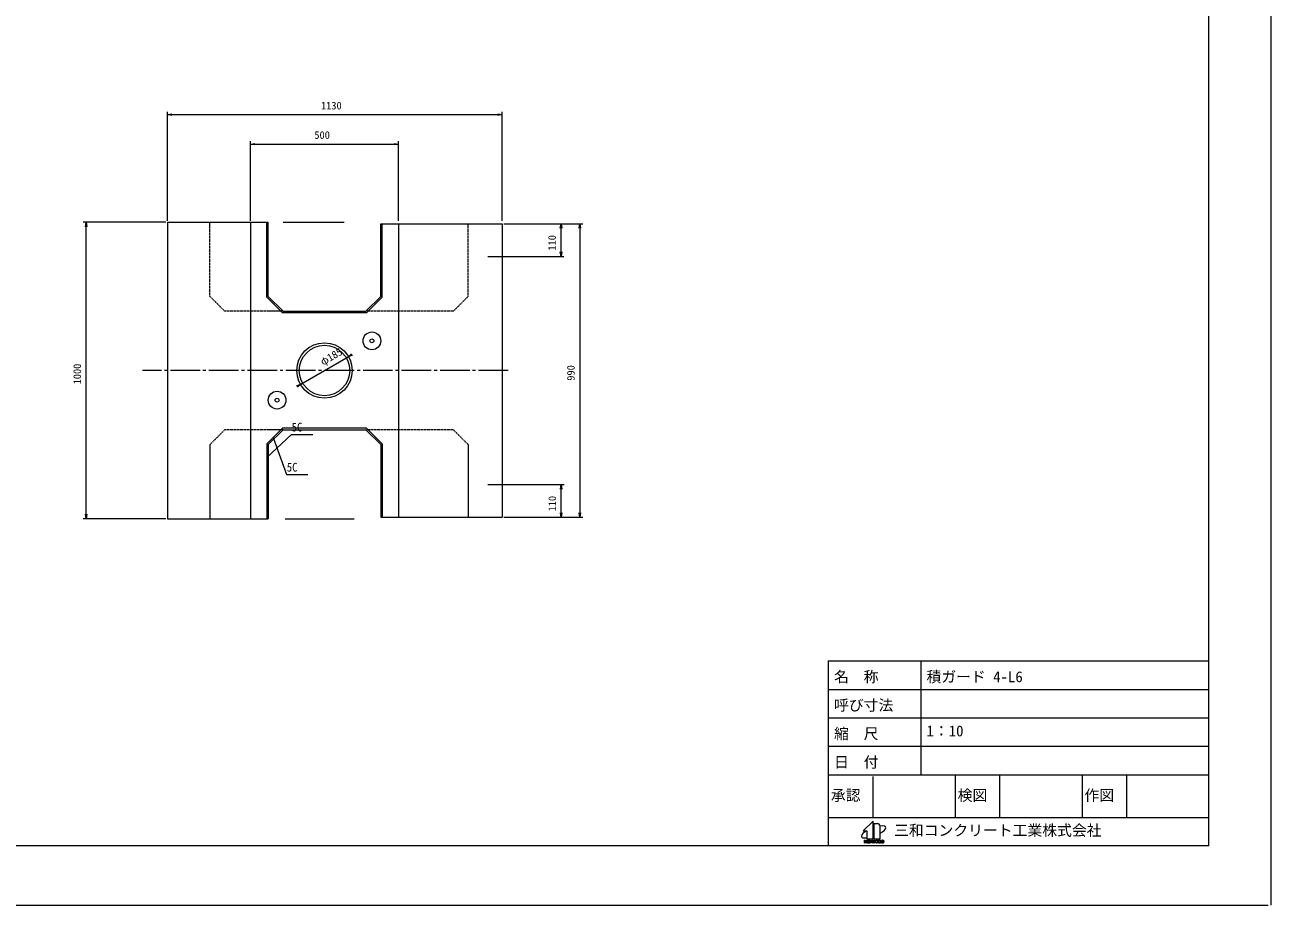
# Model space of a CAD drawing. Units: millimetres on the paper, with parts at other scales. Extents: x 0 to 841, y 0 to 594.
# Drawn here: x 420.5 to 841, y 0 to 297 of the extents above; entities that cross this region are included whole.
import ezdxf
from ezdxf.enums import TextEntityAlignment as Align

# ---------------------------------------------------------------- set-up
doc = ezdxf.new("R2010")
doc.units = ezdxf.units.MM
doc.linetypes.add('USER1', pattern=[0.375, 0.25, -0.125])
doc.linetypes.add('USER2', pattern=[13, 10, -1, 1, -1])
for name, color, linetype, lineweight in [('0_2', 7, 'Continuous', 18), ('D-STR-DIM（寸法）', 7, 'Continuous', 18), ('D-STR-STR1（構造物）', 4, 'USER1', 18), ('D-STR-STRn（構造物）', 7, 'USER2', 18), ('D-STR（構造物外形線）', 1, 'Continuous', 18), ('D-TTL(外枠）', 2, 'Continuous', 18), ('DEFPOINTS_3', 8, 'Continuous', 18), ('用紙-作図レイヤ', 5, 'Continuous', 18)]:
    doc.layers.add(name, color=color, linetype=linetype, lineweight=lineweight)
doc.layers.add('D-TTL-TXT（文字）', color=7, linetype='Continuous')
doc.styles.add('ＭＳ ゴシック', font='')
doc.styles.get('ＭＳ ゴシック').set_extended_font_data('MS Gothic')

msp = doc.modelspace()

# ---------------------------------------------------------------- linework, layer by layer
at = {"layer": '0_2'}
for p, q in [((468.577, 266.697), (470.077, 266.947)), ((470.077, 266.447), (468.577, 266.697)), ((468.577, 266.697), (468.777, 266.697)), ((580.077, 266.947), (581.577, 266.697)), ((581.577, 266.697), (580.077, 266.447)), ((581.577, 266.697), (581.377, 266.697)), ((496.577, 256.764), (498.077, 257.014)), ((498.077, 256.514), (496.577, 256.764)), ((496.577, 256.764), (496.777, 256.764)), ((545.077, 257.014), (546.577, 256.764)), ((546.577, 256.764), (545.077, 256.514)), ((546.577, 256.764), (546.377, 256.764)), ((440.925, 228.865), (441.175, 230.365)), ((441.175, 230.365), (441.425, 228.865)), ((441.175, 230.365), (441.175, 230.165)), ((601.146, 228.365), (601.396, 229.865)), ((601.396, 229.865), (601.646, 228.365)), ((601.396, 229.865), (601.396, 229.665)), ((607.504, 228.365), (607.754, 229.865)), ((607.754, 229.865), (608.004, 228.365)), ((607.754, 229.865), (607.754, 229.665)), ((601.396, 218.865), (601.146, 220.365)), ((601.646, 220.365), (601.396, 218.865)), ((601.396, 218.865), (601.396, 219.065)), ((529.57, 185.02), (530.74, 185.991)), ((530.992, 185.559), (529.57, 185.02)), ((529.57, 185.02), (529.743, 185.121)), ((512.162, 175.17), (513.584, 175.709)), ((513.584, 175.709), (512.414, 174.738)), ((513.584, 175.709), (513.411, 175.608)), ((504.303, 157.797), (504.471, 157.326)), ((504.303, 157.797), (504.587, 157.386)), ((504.303, 157.797), (504.343, 157.299)), ((502.077, 151.02), (502.341, 151.444)), ((502.077, 151.02), (502.442, 151.362)), ((502.077, 151.02), (502.518, 151.255)), ((601.22, 140.365), (601.47, 141.865)), ((601.47, 141.865), (601.72, 140.365)), ((601.47, 141.865), (601.47, 141.665)), ((441.175, 130.365), (440.925, 131.865)), ((441.425, 131.865), (441.175, 130.365)), ((441.175, 130.365), (441.175, 130.565)), ((601.47, 130.865), (601.22, 132.365)), ((601.72, 132.365), (601.47, 130.865)), ((601.47, 130.865), (601.47, 131.065)), ((607.754, 130.865), (607.504, 132.365)), ((608.004, 132.365), (607.754, 130.865)), ((607.754, 130.865), (607.754, 131.065))]:
    msp.add_line(p, q, dxfattribs=at)
at = {"layer": 'D-STR-DIM（寸法）'}
for p, q in [((468.577, 230.865), (468.577, 267.697)), ((468.777, 266.697), (581.377, 266.697)), ((581.577, 230.865), (581.577, 267.697)), ((496.577, 230.865), (496.577, 257.764)), ((496.777, 256.764), (546.377, 256.764)), ((546.577, 230.865), (546.577, 257.764)), ((468.077, 230.365), (440.175, 230.365)), ((441.175, 130.565), (441.175, 230.165)), ((582.077, 229.865), (608.754, 229.865)), ((583.601, 229.865), (602.396, 229.865)), ((601.396, 219.065), (601.396, 229.665)), ((607.754, 229.665), (607.754, 131.065)), ((583.601, 218.865), (602.396, 218.865)), ((513.584, 175.709), (529.57, 185.02)), ((529.743, 185.121), (529.916, 185.221)), ((513.411, 175.608), (513.238, 175.508)), ((584.17, 141.865), (602.47, 141.865)), ((601.47, 131.065), (601.47, 141.665)), ((468.077, 130.365), (440.175, 130.365)), ((582.077, 130.865), (608.754, 130.865)), ((588.17, 130.865), (602.47, 130.865)), ((706.712, 28.335), (703.317, 25.084)), ((706.712, 22.367), (706.712, 28.335)), ((706.965, 27.497), (706.965, 22.367)), ((706.965, 27.497), (708.096, 27.497)), ((709.113, 22.367), (709.113, 26.694)), ((703.317, 25.084), (704.615, 25.084)), ((703.675, 21.891), (703.882, 21.891)), ((703.675, 21.891), (703.675, 20.953)), ((703.805, 20.953), (703.805, 21.771)), ((703.805, 21.771), (704.241, 20.953)), ((703.882, 21.891), (704.292, 21.124)), ((704.292, 21.891), (704.433, 21.891)), ((704.292, 21.891), (704.292, 21.124)), ((704.433, 21.891), (704.433, 20.953)), ((704.615, 25.084), (704.615, 22.367)), ((704.615, 22.367), (706.712, 22.367)), ((704.656, 21.891), (704.794, 21.891)), ((704.656, 21.891), (704.656, 20.953)), ((704.794, 21.891), (704.794, 20.953)), ((704.966, 21.666), (704.966, 21.583)), ((704.966, 21.26), (705.099, 21.26)), ((704.966, 21.26), (704.966, 21.179)), ((705.099, 21.583), (705.099, 21.666)), ((705.099, 21.179), (705.099, 21.26)), ((705.213, 21.891), (705.487, 21.891)), ((705.213, 21.762), (705.487, 21.762)), ((705.213, 21.478), (705.487, 21.478)), ((705.213, 21.352), (705.487, 21.352)), ((705.226, 21.082), (705.487, 21.082)), ((705.595, 21.631), (705.718, 21.631)), ((705.595, 21.27), (705.595, 21.175)), ((705.718, 21.27), (705.718, 21.175)), ((705.897, 21.891), (706.028, 21.891)), ((705.897, 21.891), (705.897, 20.953)), ((706.028, 21.891), (706.028, 21.478)), ((706.028, 21.478), (706.521, 21.478)), ((706.028, 21.352), (706.521, 21.352)), ((706.028, 21.352), (706.028, 20.953)), ((706.521, 21.891), (706.657, 21.891)), ((706.521, 21.891), (706.521, 21.478)), ((706.521, 21.352), (706.521, 20.953)), ((706.657, 21.891), (706.657, 20.953)), ((706.888, 21.891), (707.018, 21.891)), ((706.888, 21.891), (706.888, 20.953)), ((706.965, 22.367), (709.113, 22.367)), ((707.018, 21.891), (707.018, 20.953)), ((707.243, 21.891), (707.374, 21.891)), ((707.243, 21.891), (707.243, 20.953)), ((707.374, 21.891), (707.374, 21.457)), ((707.374, 21.457), (707.809, 21.891)), ((707.374, 21.389), (707.374, 20.953)), ((707.374, 21.389), (707.808, 20.953)), ((707.52, 21.419), (707.994, 21.891)), ((707.52, 21.419), (707.984, 20.953)), ((707.809, 21.891), (707.994, 21.891)), ((708.178, 21.891), (708.308, 21.891)), ((708.178, 21.891), (708.178, 20.953)), ((708.308, 21.891), (708.308, 20.953)), ((708.533, 21.891), (709.033, 21.891)), ((708.533, 21.891), (708.533, 20.953)), ((708.666, 21.762), (709.016, 21.762)), ((708.666, 21.762), (708.666, 21.082)), ((708.666, 21.082), (709.016, 21.082)), ((709.162, 21.616), (709.162, 21.227)), ((709.291, 21.634), (709.291, 21.21)), ((709.509, 21.634), (709.509, 21.21)), ((709.636, 21.616), (709.636, 21.227)), ((709.766, 21.891), (710.009, 21.891)), ((709.781, 21.762), (710.004, 21.762)), ((709.781, 21.082), (710.004, 21.082)), ((710.15, 21.616), (710.15, 21.227)), ((710.267, 21.634), (710.267, 21.21)), ((703.675, 20.953), (703.805, 20.953)), ((704.241, 20.953), (704.433, 20.953)), ((704.656, 20.953), (704.794, 20.953)), ((705.226, 20.953), (705.487, 20.953)), ((705.897, 20.953), (706.028, 20.953)), ((706.521, 20.953), (706.657, 20.953)), ((706.888, 20.953), (707.018, 20.953)), ((707.243, 20.953), (707.374, 20.953)), ((707.808, 20.953), (707.984, 20.953)), ((708.178, 20.953), (708.308, 20.953)), ((708.533, 20.953), (709.033, 20.953)), ((709.766, 20.953), (710.009, 20.953))]:
    msp.add_line(p, q, dxfattribs=at)
for centre, radius, start, end in [((707.983, 26.309), 1.193, 18.79229, 84.57971), ((705.247, 21.606), 0.287, 96.82864, 167.97321), ((705.244, 21.633), 0.283, 190.24519, 263.60552), ((705.257, 21.251), 0.3, 193.85271, 264.13504), ((705.236, 21.619), 0.145, 99.34973, 160.90921), ((705.24, 21.622), 0.146, 195.39325, 259.28979), ((705.221, 21.206), 0.125, 192.74445, 272.49974), ((705.45, 21.626), 0.268, 1.04168, 82.03619), ((705.458, 21.628), 0.137, 1.18616, 77.6307), ((705.443, 21.183), 0.175, 29.74485, 75.33602), ((705.431, 21.256), 0.183, 287.90565, 333.65537), ((705.398, 21.276), 0.336, 285.39235, 342.37611), ((705.447, 21.201), 0.28, 14.16807, 81.66863), ((709.016, 21.616), 0.146, 0, 90), ((709.016, 21.227), 0.146, 270, 0), ((709.033, 21.634), 0.258, 0, 90), ((709.033, 21.21), 0.258, 270, 0), ((709.766, 21.634), 0.258, 90, 180), ((709.766, 21.21), 0.258, 180, 270), ((709.781, 21.616), 0.146, 90, 180), ((709.781, 21.227), 0.146, 180, 270), ((710.004, 21.616), 0.146, 0, 90), ((710.004, 21.227), 0.146, 270, 0), ((710.009, 21.634), 0.258, 0, 90), ((710.009, 21.21), 0.258, 270, 0)]:
    msp.add_arc(centre, radius, start, end, dxfattribs=at)
for start_param, end_param in [(4.5693951, 4.6308657), (2.0264541, 4.016756), (5.17383, 7.1547117), (1.4123444, 1.473815)]:
    msp.add_ellipse((706.87, 24.663), major_axis=(-4.09, -1.596), ratio=0.308929, start_param=start_param, end_param=end_param, dxfattribs=at)
at = {"layer": 'D-STR-STR1（構造物）'}
for p, q in [((482.926, 205.365), (482.926, 230.365)), ((570.053, 205.365), (570.053, 229.865)), ((487.926, 200.365), (482.926, 205.365)), ((570.053, 205.365), (565.053, 200.365)), ((507.577, 200.365), (487.926, 200.365)), ((565.053, 200.365), (535.577, 200.365)), ((487.926, 160.365), (482.926, 155.365)), ((507.577, 160.365), (487.926, 160.365)), ((565.053, 160.365), (535.577, 160.365)), ((570.053, 155.365), (565.053, 160.365)), ((482.926, 155.365), (482.926, 130.365)), ((570.053, 155.365), (570.053, 130.865))]:
    msp.add_line(p, q, dxfattribs=at)
at = {"layer": 'D-STR-STRn（構造物）'}
msp.add_line((583.573, 180.365), (460.14, 180.365), dxfattribs=at)
at = {"layer": 'D-STR（構造物外形線）'}
for p, q in [((468.577, 230.365), (468.577, 130.365)), ((468.577, 230.365), (502.577, 230.365)), ((496.577, 230.365), (496.577, 130.365)), ((502.077, 205.157), (502.077, 230.365)), ((502.577, 205.365), (502.577, 230.365)), ((540.577, 205.365), (540.577, 229.865)), ((540.577, 229.865), (581.577, 229.865)), ((541.077, 205.157), (541.077, 229.865)), ((546.577, 229.865), (546.577, 130.865)), ((581.577, 229.865), (581.577, 130.865)), ((507.37, 199.865), (502.077, 205.157)), ((507.577, 200.365), (502.577, 205.365)), ((540.577, 205.365), (535.577, 200.365)), ((541.077, 205.157), (535.784, 199.865)), ((535.784, 199.865), (507.37, 199.865)), ((507.577, 200.365), (535.577, 200.365)), ((507.37, 160.865), (502.077, 155.572)), ((507.577, 160.365), (502.577, 155.365)), ((535.784, 160.865), (507.37, 160.865)), ((507.577, 160.365), (535.577, 160.365)), ((540.577, 155.365), (535.577, 160.365)), ((541.077, 155.572), (535.784, 160.865)), ((502.077, 155.572), (502.077, 130.365)), ((502.577, 155.365), (502.577, 130.365)), ((540.577, 155.365), (540.577, 130.865)), ((541.077, 155.572), (541.077, 130.865)), ((468.577, 130.365), (502.577, 130.365)), ((540.577, 130.865), (581.577, 130.865))]:
    msp.add_line(p, q, dxfattribs=at)
at = {"layer": 'D-STR（構造物外形線）', "color": 5}
for p, q in [((507.66, 230.365), (528.246, 230.365)), ((576.675, 218.865), (585.354, 218.865)), ((576.675, 141.865), (585.367, 141.865)), ((508.352, 130.365), (531.611, 130.365))]:
    msp.add_line(p, q, dxfattribs=at)
at = {"layer": 'D-STR（構造物外形線）'}
for centre, radius in [((521.577, 180.365), 9.35), ((537.577, 190.365), 3), ((537.577, 190.365), 0.65), ((521.577, 180.365), 8.5), ((505.577, 170.365), 3), ((505.577, 170.365), 0.65)]:
    msp.add_circle(centre, radius, dxfattribs=at)
at = {"layer": 'D-TTL(外枠）'}
for p, q in [((819.991, 19.979), (819.991, 573.979)), ((691.591, 82.379), (819.991, 82.379)), ((691.591, 82.379), (691.591, 19.979)), ((722.791, 82.379), (722.791, 43.979)), ((691.591, 72.779), (819.991, 72.779)), ((691.591, 63.179), (819.991, 63.179)), ((691.591, 53.579), (819.991, 53.579)), ((691.591, 43.979), (819.991, 43.979)), ((706.591, 43.414), (706.591, 29.579)), ((734.391, 43.979), (734.391, 29.579)), ((749.391, 43.979), (749.391, 29.579)), ((777.191, 43.979), (777.191, 29.579)), ((792.191, 43.979), (792.191, 29.579)), ((691.591, 29.579), (819.991, 29.579)), ((819.991, 19.979), (24.991, 19.979))]:
    msp.add_line(p, q, dxfattribs=at)
at = {"layer": 'DEFPOINTS_3'}
for p, q in [((840.991, -0.021), (840.991, 593.979)), ((-0.009, -0.021), (839.991, -0.021))]:
    msp.add_line(p, q, dxfattribs=at)
at = {"layer": '用紙-作図レイヤ', "color": 7}
for p, q in [((502.077, 151.02), (510.407, 158.819)), ((504.303, 157.797), (508.767, 145.278)), ((510.407, 158.819), (517.607, 158.819)), ((508.767, 145.278), (515.967, 145.278))]:
    msp.add_line(p, q, dxfattribs=at)

# ---------------------------------------------------------------- texts
at = {"layer": 'D-STR-DIM（寸法）', "style": 'ＭＳ ゴシック'}
for s, p in [('1130', (520.396, 267.697)), ('500', (518.157, 257.764))]:
    msp.add_text(s, height=2.566, dxfattribs=at).set_placement(p, align=Align.BOTTOM_LEFT)
for s, rotation, p in [('110', 90, (600.396, 220.82)), ('φ185', 30.218, (521.485, 181.309)), ('1000', 90, (440.175, 175.683)), ('990', 90, (606.754, 176.927)), ('110', 90, (600.47, 132.82))]:
    msp.add_text(s, height=2.566, rotation=rotation, dxfattribs=at).set_placement(p, align=Align.BOTTOM_LEFT)
at = {"layer": 'D-TTL-TXT（文字）', "style": 'ＭＳ ゴシック'}
for s, p in [('名\u3000称', (693.522, 74.092)), ('積ガード 4-L6', (724.722, 74.092)), ('呼び寸法', (693.522, 64.492)), ('縮\u3000尺', (693.522, 54.892)), ('1：10', (724.722, 55.806)), ('日\u3000付', (693.522, 45.292)), ('承認', (692.435, 34.093)), ('検図', (735.235, 34.093)), ('作図', (778.035, 34.093)), ('三和コンクリート工業株式会社', (713.775, 22.257))]:
    msp.add_text(s, height=3.666, dxfattribs=at).set_placement(p, align=Align.BOTTOM_LEFT)
at = {"layer": '用紙-作図レイヤ', "color": 7, "style": 'ＭＳ ゴシック', "width": 0.9}
for p in [(510.509, 158.918), (508.865, 145.378)]:
    msp.add_text('5C', height=2.933, dxfattribs=at).set_placement(p, align=Align.BOTTOM_LEFT)

doc.saveas('drawing.dxf')
